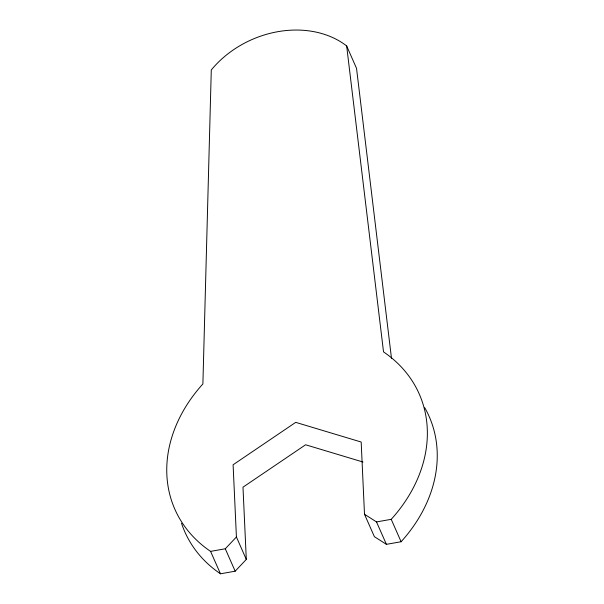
<?xml version="1.0" encoding="UTF-8"?>
<svg xmlns="http://www.w3.org/2000/svg" width="604" height="604" viewBox="0 0 604 604"><rect width="100%" height="100%" fill="white"/><g stroke="black" fill="none" stroke-linecap="round" stroke-linejoin="round"><path stroke-width="0.91" d="M391.498 358.391L356.534 68.343L346.651 45.927A91.763 72.895 -23.8 0 0 211.287 69.958L202.891 383.948A149.241 118.558 -23.8 0 0 210.585 551.384L225.284 548.772L236.421 537.001L233.099 464.77L295.711 422.355L361.177 442.03L364.499 514.261L374.382 536.677L386.409 544.34L401.109 541.735A149.241 118.558 -23.8 0 0 424.733 407.692M181.517 523.26A149.241 118.558 -23.8 0 0 220.475 573.8L235.175 571.188L246.304 559.417L242.982 487.186L305.601 444.771L362.989 462.022M364.499 514.261L376.519 521.931L391.218 519.319L401.109 541.735M376.519 521.931L386.409 544.34M236.421 537.001L246.304 559.417M225.284 548.772L235.175 571.188M210.585 551.384L220.475 573.8M346.651 45.927L383.525 351.883A149.241 118.558 -23.8 0 1 391.218 519.319"/></g></svg>
